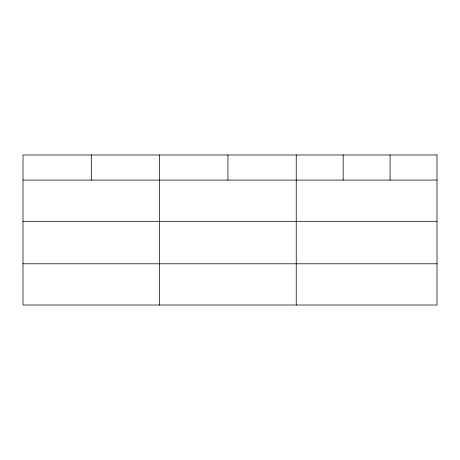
<?xml version="1.0" encoding="UTF-8"?>
<svg xmlns="http://www.w3.org/2000/svg" width="460" height="460" viewBox="0 0 460 460"><rect width="100%" height="100%" fill="white"/><g stroke="black" fill="none" stroke-linecap="round" stroke-linejoin="round"><path stroke-width="0.69" d="M23 180.084L437 180.084M23 221.312L437 221.312M23 263.793L437 263.793M390.08 154.98L390.08 180.084M343.16 154.98L343.16 180.084M296.24 154.98L296.24 305.02M227.93 154.98L227.93 180.084M159.62 154.98L159.62 305.02M91.31 154.98L91.31 180.084M437 154.98L23 154.98L23 305.02L437 305.02L437 154.98"/></g></svg>
